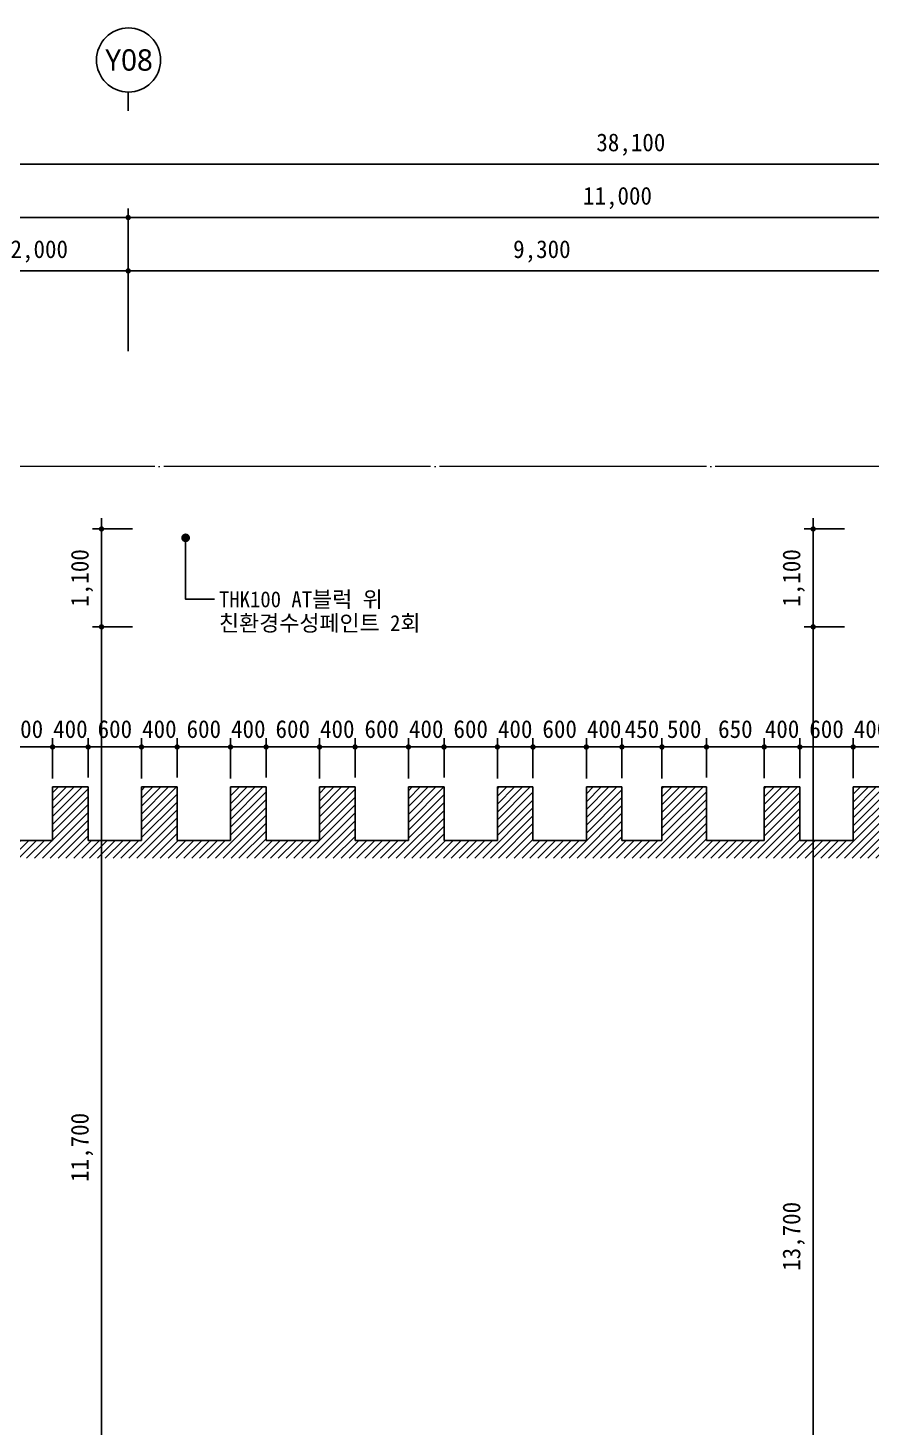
# Model space of a CAD drawing. Header units: inches. Extents: x 2004 to 150234, y 6875187 to 6994525.
# Drawn here: x 118232 to 127709, y 6978803 to 6994525 of the extents above; entities that cross this region are included whole.
import ezdxf
from ezdxf.enums import TextEntityAlignment as Align

# ---------------------------------------------------------------- set-up
doc = ezdxf.new("R2010")
doc.units = ezdxf.units.IN
doc.header["$MEASUREMENT"] = 0
doc.linetypes.add('CEN', pattern=[62, 60, -1, 0, -1])
doc.layers.get('0').update_dxf_attribs({"linetype": 'CONTINUOUS'})
for name, color, linetype, lineweight in [('A-AXIS-BUBL', 7, 'CONTINUOUS', 25), ('A-AXIS-LINE', 1, 'CEN', 15), ('A-DIMS', 7, 'CONTINUOUS', 25), ('A-MKXS-LEAD', 7, 'CONTINUOUS', 25), ('A-XXXX-SYMB', 7, 'CONTINUOUS', 25), ('A-XXXX-TXT2', 3, 'CONTINUOUS', 25)]:
    doc.layers.add(name, color=color, linetype=linetype, lineweight=lineweight)
doc.styles.add('HY울릉도L', font='H2GTRE.TTF')
doc.styles.add('돋움체', font='')
doc.styles.add('맑은고딕', font='malgun.ttf')
doc.styles.get('돋움체').set_extended_font_data('DotumChe')
doc.dimstyles.new('CDIM', dxfattribs={"dimtxt": 2, "dimasz": 0.6, "dimexe": 1, "dimexo": 1, "dimgap": 1, "dimtad": 1, "dimdec": 0, "dimrnd": 0.5, "dimzin": 0, "dimdsep": 32, "dimlunit": 6, "dimtxsty": 'HY울릉도L', "dimblk1": '_CIDOT', "dimblk2": '_CIDOT', "dimsah": 1, "dimcen": 4.5, "dimclrd": 2, "dimclre": 2, "dimclrt": 7, "dimadec": 0, "dimazin": 0, "dimtfac": 1, "dimtdec": 0, "dimtix": 1, "dimtmove": 2, "dimatfit": 1, "dimldrblk": '_CIDOT', "dimfxl": 1, "dimtolj": 1, "dimtzin": 0, "dimlwd": -1, "dimarcsym": 0})

# ---------------------------------------------------------------- blocks, each defined once
blk = doc.blocks.new('_CIDOT')
at = {"color": 0, "linetype": 'ByBlock'}
blk.add_line((2, 0), (-1, 0), dxfattribs=at)
at = {"color": 0, "linetype": 'ByBlock', "const_width": 0.5}
blk.add_lwpolyline([(-0.25, 0, 1), (0.25, 0, 1)], format="xyb", close=True, dxfattribs=at)
blk = doc.blocks.new('*D134')
at = {"layer": 'A-DIMS', "lineweight": -2, "transparency": 16777216}
for p, q in [((105959, 6990895), (105959, 6993095)), ((144059, 6990895), (144059, 6993095))]:
    blk.add_line(p, q, dxfattribs=at)
at = {"layer": 'A-DIMS', "transparency": 16777216}
blk.add_line((106019, 6992995), (143999, 6992995), dxfattribs=at)
at = {"layer": 'A-DIMS', "transparency": 16777216, "xscale": 60, "yscale": 60, "zscale": 60, "rotation": 180}
blk.add_blockref('_CIDOT', (105959, 6992995), dxfattribs=at)
at = {"layer": 'A-DIMS', "transparency": 16777216, "xscale": 60, "yscale": 60, "zscale": 60}
blk.add_blockref('_CIDOT', (144059, 6992995), dxfattribs=at)
at = {"layer": 'A-DIMS', "color": 3, "transparency": 16777216, "insert": (125009, 6993214), "char_height": 200, "attachment_point": 5, "style": '돋움체'}
blk.add_mtext('\\A1;38,100', dxfattribs=at)
blk = doc.blocks.new('*D135')
at = {"layer": 'A-DIMS', "lineweight": -2, "transparency": 16777216}
for p, q in [((119359, 6990895), (119359, 6992495)), ((130359, 6990895), (130359, 6992495))]:
    blk.add_line(p, q, dxfattribs=at)
at = {"layer": 'A-DIMS', "transparency": 16777216}
blk.add_line((119419, 6992395), (130299, 6992395), dxfattribs=at)
at = {"layer": 'A-DIMS', "transparency": 16777216, "xscale": 60, "yscale": 60, "zscale": 60, "rotation": 180}
blk.add_blockref('_CIDOT', (119359, 6992395), dxfattribs=at)
at = {"layer": 'A-DIMS', "transparency": 16777216, "xscale": 60, "yscale": 60, "zscale": 60}
blk.add_blockref('_CIDOT', (130359, 6992395), dxfattribs=at)
at = {"layer": 'A-DIMS', "color": 3, "transparency": 16777216, "insert": (124859, 6992614), "char_height": 200, "attachment_point": 5, "style": '돋움체'}
blk.add_mtext('\\A1;11,000', dxfattribs=at)
blk = doc.blocks.new('*D132')
at = {"layer": 'A-DIMS', "lineweight": -2, "transparency": 16777216}
for p, q in [((117359, 6990895), (117359, 6991895)), ((119359, 6990895), (119359, 6991895))]:
    blk.add_line(p, q, dxfattribs=at)
at = {"layer": 'A-DIMS', "transparency": 16777216}
blk.add_line((117419, 6991795), (119299, 6991795), dxfattribs=at)
at = {"layer": 'A-DIMS', "transparency": 16777216, "xscale": 60, "yscale": 60, "zscale": 60, "rotation": 180}
blk.add_blockref('_CIDOT', (117359, 6991795), dxfattribs=at)
at = {"layer": 'A-DIMS', "transparency": 16777216, "xscale": 60, "yscale": 60, "zscale": 60}
blk.add_blockref('_CIDOT', (119359, 6991795), dxfattribs=at)
at = {"layer": 'A-DIMS', "color": 3, "transparency": 16777216, "insert": (118359, 6992014), "char_height": 200, "attachment_point": 5, "style": '돋움체'}
blk.add_mtext('\\A1;2,000', dxfattribs=at)
blk = doc.blocks.new('*D133')
at = {"layer": 'A-DIMS', "lineweight": -2, "transparency": 16777216}
for p, q in [((106359, 6990895), (106359, 6992495)), ((119359, 6990895), (119359, 6992495))]:
    blk.add_line(p, q, dxfattribs=at)
at = {"layer": 'A-DIMS', "transparency": 16777216}
blk.add_line((119299, 6992395), (106419, 6992395), dxfattribs=at)
at = {"layer": 'A-DIMS', "transparency": 16777216, "xscale": 60, "yscale": 60, "zscale": 60, "rotation": 180}
blk.add_blockref('_CIDOT', (106359, 6992395), dxfattribs=at)
at = {"layer": 'A-DIMS', "transparency": 16777216, "xscale": 60, "yscale": 60, "zscale": 60}
blk.add_blockref('_CIDOT', (119359, 6992395), dxfattribs=at)
at = {"layer": 'A-DIMS', "color": 3, "transparency": 16777216, "insert": (112859, 6992614), "char_height": 200, "attachment_point": 5, "style": '돋움체'}
blk.add_mtext('\\A1;13,000', dxfattribs=at)
blk = doc.blocks.new('*D142')
at = {"layer": 'A-DIMS', "lineweight": -2, "transparency": 16777216}
for p, q in [((119359, 6990895), (119359, 6991895)), ((128659, 6990895), (128659, 6991895))]:
    blk.add_line(p, q, dxfattribs=at)
at = {"layer": 'A-DIMS', "transparency": 16777216}
blk.add_line((128599, 6991795), (119419, 6991795), dxfattribs=at)
at = {"layer": 'A-DIMS', "transparency": 16777216, "xscale": 60, "yscale": 60, "zscale": 60, "rotation": 180}
blk.add_blockref('_CIDOT', (119359, 6991795), dxfattribs=at)
at = {"layer": 'A-DIMS', "transparency": 16777216, "xscale": 60, "yscale": 60, "zscale": 60}
blk.add_blockref('_CIDOT', (128659, 6991795), dxfattribs=at)
at = {"layer": 'A-DIMS', "color": 3, "transparency": 16777216, "insert": (124009, 6992014), "char_height": 200, "attachment_point": 5, "style": '돋움체'}
blk.add_mtext('\\A1;9,300', dxfattribs=at)
blk = doc.blocks.new('*D207')
at = {"layer": 'A-DIMS', "lineweight": -2, "transparency": 16777216}
for p, q in [((119409, 6987795), (118959, 6987795)), ((119409, 6976095), (118959, 6976095))]:
    blk.add_line(p, q, dxfattribs=at)
at = {"layer": 'A-DIMS', "transparency": 16777216}
blk.add_line((119059, 6987735), (119059, 6976155), dxfattribs=at)
at = {"layer": 'A-DIMS', "transparency": 16777216, "xscale": 60, "yscale": 60, "zscale": 60}
for p, rotation in [((119059, 6987795), 90), ((119059, 6976095), 270)]:
    blk.add_blockref('_CIDOT', p, dxfattribs=dict(at, rotation=rotation))
at = {"layer": 'A-DIMS', "color": 3, "transparency": 16777216, "insert": (118840, 6981945), "char_height": 200, "attachment_point": 5, "rotation": 90, "style": '돋움체'}
blk.add_mtext('\\A1;11,700', dxfattribs=at)
blk = doc.blocks.new('*D208')
at = {"layer": 'A-DIMS', "lineweight": -2, "transparency": 16777216}
for p, q in [((119409, 6988895), (118959, 6988895)), ((119409, 6987795), (118959, 6987795))]:
    blk.add_line(p, q, dxfattribs=at)
at = {"layer": 'A-DIMS', "transparency": 16777216}
blk.add_line((119059, 6987855), (119059, 6988835), dxfattribs=at)
at = {"layer": 'A-DIMS', "transparency": 16777216, "xscale": 60, "yscale": 60, "zscale": 60}
for p, rotation in [((119059, 6988895), 90), ((119059, 6987795), 270)]:
    blk.add_blockref('_CIDOT', p, dxfattribs=dict(at, rotation=rotation))
at = {"layer": 'A-DIMS', "color": 3, "transparency": 16777216, "insert": (118840, 6988345), "char_height": 200, "attachment_point": 5, "rotation": 90, "style": '돋움체'}
blk.add_mtext('\\A1;1,100', dxfattribs=at)
blk = doc.blocks.new('*D328')
at = {"layer": 'A-DIMS', "lineweight": -2, "transparency": 16777216}
for p, q in [((126909, 6986095), (126909, 6986545)), ((127509, 6986095), (127509, 6986545))]:
    blk.add_line(p, q, dxfattribs=at)
at = {"layer": 'A-DIMS', "transparency": 16777216}
blk.add_line((126969, 6986445), (127449, 6986445), dxfattribs=at)
at = {"layer": 'A-DIMS', "transparency": 16777216, "xscale": 60, "yscale": 60, "zscale": 60, "rotation": 180}
blk.add_blockref('_CIDOT', (126909, 6986445), dxfattribs=at)
at = {"layer": 'A-DIMS', "transparency": 16777216, "xscale": 60, "yscale": 60, "zscale": 60}
blk.add_blockref('_CIDOT', (127509, 6986445), dxfattribs=at)
at = {"layer": 'A-DIMS', "color": 3, "transparency": 16777216, "insert": (127209, 6986645), "char_height": 200, "attachment_point": 5, "style": '돋움체'}
blk.add_mtext('\\A1;600', dxfattribs=at)
blk = doc.blocks.new('*D329')
at = {"layer": 'A-DIMS', "lineweight": -2, "transparency": 16777216}
for p, q in [((127509, 6986095), (127509, 6986545)), ((127909, 6986095), (127909, 6986545))]:
    blk.add_line(p, q, dxfattribs=at)
at = {"layer": 'A-DIMS', "transparency": 16777216}
for p, q in [((127449, 6986445), (127389, 6986445)), ((127909, 6986445), (127509, 6986445)), ((127969, 6986445), (128029, 6986445))]:
    blk.add_line(p, q, dxfattribs=at)
at = {"layer": 'A-DIMS', "transparency": 16777216, "xscale": 60, "yscale": 60, "zscale": 60}
blk.add_blockref('_CIDOT', (127509, 6986445), dxfattribs=at)
at = {"layer": 'A-DIMS', "transparency": 16777216, "xscale": 60, "yscale": 60, "zscale": 60, "rotation": 180}
blk.add_blockref('_CIDOT', (127909, 6986445), dxfattribs=at)
at = {"layer": 'A-DIMS', "color": 3, "transparency": 16777216, "insert": (127709, 6986645), "char_height": 200, "attachment_point": 5, "style": '돋움체'}
blk.add_mtext('\\A1;400', dxfattribs=at)
blk = doc.blocks.new('*D332')
at = {"layer": 'A-DIMS', "lineweight": -2, "transparency": 16777216}
for p, q in [((117909, 6986109), (117909, 6986545)), ((118509, 6986091), (118509, 6986545))]:
    blk.add_line(p, q, dxfattribs=at)
at = {"layer": 'A-DIMS', "transparency": 16777216}
blk.add_line((118449, 6986445), (117969, 6986445), dxfattribs=at)
at = {"layer": 'A-DIMS', "transparency": 16777216, "xscale": 60, "yscale": 60, "zscale": 60, "rotation": 180}
blk.add_blockref('_CIDOT', (117909, 6986445), dxfattribs=at)
at = {"layer": 'A-DIMS', "transparency": 16777216, "xscale": 60, "yscale": 60, "zscale": 60}
blk.add_blockref('_CIDOT', (118509, 6986445), dxfattribs=at)
at = {"layer": 'A-DIMS', "color": 3, "transparency": 16777216, "insert": (118209, 6986645), "char_height": 200, "attachment_point": 5, "style": '돋움체'}
blk.add_mtext('\\A1;600', dxfattribs=at)
blk = doc.blocks.new('*D333')
at = {"layer": 'A-DIMS', "lineweight": -2, "transparency": 16777216}
for p, q in [((118509, 6986091), (118509, 6986545)), ((118909, 6986102), (118909, 6986545))]:
    blk.add_line(p, q, dxfattribs=at)
at = {"layer": 'A-DIMS', "transparency": 16777216}
for p, q in [((118449, 6986445), (118389, 6986445)), ((118509, 6986445), (118909, 6986445)), ((118969, 6986445), (119029, 6986445))]:
    blk.add_line(p, q, dxfattribs=at)
at = {"layer": 'A-DIMS', "transparency": 16777216, "xscale": 60, "yscale": 60, "zscale": 60}
blk.add_blockref('_CIDOT', (118509, 6986445), dxfattribs=at)
at = {"layer": 'A-DIMS', "transparency": 16777216, "xscale": 60, "yscale": 60, "zscale": 60, "rotation": 180}
blk.add_blockref('_CIDOT', (118909, 6986445), dxfattribs=at)
at = {"layer": 'A-DIMS', "color": 3, "transparency": 16777216, "insert": (118709, 6986645), "char_height": 200, "attachment_point": 5, "style": '돋움체'}
blk.add_mtext('\\A1;400', dxfattribs=at)
blk = doc.blocks.new('*D334')
at = {"layer": 'A-DIMS', "lineweight": -2, "transparency": 16777216}
for p, q in [((118909, 6986109), (118909, 6986545)), ((119509, 6986091), (119509, 6986545))]:
    blk.add_line(p, q, dxfattribs=at)
at = {"layer": 'A-DIMS', "transparency": 16777216}
blk.add_line((119449, 6986445), (118969, 6986445), dxfattribs=at)
at = {"layer": 'A-DIMS', "transparency": 16777216, "xscale": 60, "yscale": 60, "zscale": 60, "rotation": 180}
blk.add_blockref('_CIDOT', (118909, 6986445), dxfattribs=at)
at = {"layer": 'A-DIMS', "transparency": 16777216, "xscale": 60, "yscale": 60, "zscale": 60}
blk.add_blockref('_CIDOT', (119509, 6986445), dxfattribs=at)
at = {"layer": 'A-DIMS', "color": 3, "transparency": 16777216, "insert": (119209, 6986645), "char_height": 200, "attachment_point": 5, "style": '돋움체'}
blk.add_mtext('\\A1;600', dxfattribs=at)
blk = doc.blocks.new('*D335')
at = {"layer": 'A-DIMS', "lineweight": -2, "transparency": 16777216}
for p, q in [((119509, 6986091), (119509, 6986545)), ((119909, 6986102), (119909, 6986545))]:
    blk.add_line(p, q, dxfattribs=at)
at = {"layer": 'A-DIMS', "transparency": 16777216}
for p, q in [((119449, 6986445), (119389, 6986445)), ((119509, 6986445), (119909, 6986445)), ((119969, 6986445), (120029, 6986445))]:
    blk.add_line(p, q, dxfattribs=at)
at = {"layer": 'A-DIMS', "transparency": 16777216, "xscale": 60, "yscale": 60, "zscale": 60}
blk.add_blockref('_CIDOT', (119509, 6986445), dxfattribs=at)
at = {"layer": 'A-DIMS', "transparency": 16777216, "xscale": 60, "yscale": 60, "zscale": 60, "rotation": 180}
blk.add_blockref('_CIDOT', (119909, 6986445), dxfattribs=at)
at = {"layer": 'A-DIMS', "color": 3, "transparency": 16777216, "insert": (119709, 6986645), "char_height": 200, "attachment_point": 5, "style": '돋움체'}
blk.add_mtext('\\A1;400', dxfattribs=at)
blk = doc.blocks.new('*D336')
at = {"layer": 'A-DIMS', "lineweight": -2, "transparency": 16777216}
for p, q in [((119909, 6986109), (119909, 6986545)), ((120509, 6986091), (120509, 6986545))]:
    blk.add_line(p, q, dxfattribs=at)
at = {"layer": 'A-DIMS', "transparency": 16777216}
blk.add_line((120449, 6986445), (119969, 6986445), dxfattribs=at)
at = {"layer": 'A-DIMS', "transparency": 16777216, "xscale": 60, "yscale": 60, "zscale": 60, "rotation": 180}
blk.add_blockref('_CIDOT', (119909, 6986445), dxfattribs=at)
at = {"layer": 'A-DIMS', "transparency": 16777216, "xscale": 60, "yscale": 60, "zscale": 60}
blk.add_blockref('_CIDOT', (120509, 6986445), dxfattribs=at)
at = {"layer": 'A-DIMS', "color": 3, "transparency": 16777216, "insert": (120209, 6986645), "char_height": 200, "attachment_point": 5, "style": '돋움체'}
blk.add_mtext('\\A1;600', dxfattribs=at)
blk = doc.blocks.new('*D337')
at = {"layer": 'A-DIMS', "lineweight": -2, "transparency": 16777216}
for p, q in [((120509, 6986091), (120509, 6986545)), ((120909, 6986102), (120909, 6986545))]:
    blk.add_line(p, q, dxfattribs=at)
at = {"layer": 'A-DIMS', "transparency": 16777216}
for p, q in [((120449, 6986445), (120389, 6986445)), ((120509, 6986445), (120909, 6986445)), ((120969, 6986445), (121029, 6986445))]:
    blk.add_line(p, q, dxfattribs=at)
at = {"layer": 'A-DIMS', "transparency": 16777216, "xscale": 60, "yscale": 60, "zscale": 60}
blk.add_blockref('_CIDOT', (120509, 6986445), dxfattribs=at)
at = {"layer": 'A-DIMS', "transparency": 16777216, "xscale": 60, "yscale": 60, "zscale": 60, "rotation": 180}
blk.add_blockref('_CIDOT', (120909, 6986445), dxfattribs=at)
at = {"layer": 'A-DIMS', "color": 3, "transparency": 16777216, "insert": (120709, 6986645), "char_height": 200, "attachment_point": 5, "style": '돋움체'}
blk.add_mtext('\\A1;400', dxfattribs=at)
blk = doc.blocks.new('*D338')
at = {"layer": 'A-DIMS', "lineweight": -2, "transparency": 16777216}
for p, q in [((120909, 6986109), (120909, 6986545)), ((121509, 6986091), (121509, 6986545))]:
    blk.add_line(p, q, dxfattribs=at)
at = {"layer": 'A-DIMS', "transparency": 16777216}
blk.add_line((121449, 6986445), (120969, 6986445), dxfattribs=at)
at = {"layer": 'A-DIMS', "transparency": 16777216, "xscale": 60, "yscale": 60, "zscale": 60, "rotation": 180}
blk.add_blockref('_CIDOT', (120909, 6986445), dxfattribs=at)
at = {"layer": 'A-DIMS', "transparency": 16777216, "xscale": 60, "yscale": 60, "zscale": 60}
blk.add_blockref('_CIDOT', (121509, 6986445), dxfattribs=at)
at = {"layer": 'A-DIMS', "color": 3, "transparency": 16777216, "insert": (121209, 6986645), "char_height": 200, "attachment_point": 5, "style": '돋움체'}
blk.add_mtext('\\A1;600', dxfattribs=at)
blk = doc.blocks.new('*D339')
at = {"layer": 'A-DIMS', "lineweight": -2, "transparency": 16777216}
for p, q in [((121509, 6986091), (121509, 6986545)), ((121909, 6986102), (121909, 6986545))]:
    blk.add_line(p, q, dxfattribs=at)
at = {"layer": 'A-DIMS', "transparency": 16777216}
for p, q in [((121449, 6986445), (121389, 6986445)), ((121509, 6986445), (121909, 6986445)), ((121969, 6986445), (122029, 6986445))]:
    blk.add_line(p, q, dxfattribs=at)
at = {"layer": 'A-DIMS', "transparency": 16777216, "xscale": 60, "yscale": 60, "zscale": 60}
blk.add_blockref('_CIDOT', (121509, 6986445), dxfattribs=at)
at = {"layer": 'A-DIMS', "transparency": 16777216, "xscale": 60, "yscale": 60, "zscale": 60, "rotation": 180}
blk.add_blockref('_CIDOT', (121909, 6986445), dxfattribs=at)
at = {"layer": 'A-DIMS', "color": 3, "transparency": 16777216, "insert": (121709, 6986645), "char_height": 200, "attachment_point": 5, "style": '돋움체'}
blk.add_mtext('\\A1;400', dxfattribs=at)
blk = doc.blocks.new('*D340')
at = {"layer": 'A-DIMS', "lineweight": -2, "transparency": 16777216}
for p, q in [((121909, 6986109), (121909, 6986545)), ((122509, 6986091), (122509, 6986545))]:
    blk.add_line(p, q, dxfattribs=at)
at = {"layer": 'A-DIMS', "transparency": 16777216}
blk.add_line((122449, 6986445), (121969, 6986445), dxfattribs=at)
at = {"layer": 'A-DIMS', "transparency": 16777216, "xscale": 60, "yscale": 60, "zscale": 60, "rotation": 180}
blk.add_blockref('_CIDOT', (121909, 6986445), dxfattribs=at)
at = {"layer": 'A-DIMS', "transparency": 16777216, "xscale": 60, "yscale": 60, "zscale": 60}
blk.add_blockref('_CIDOT', (122509, 6986445), dxfattribs=at)
at = {"layer": 'A-DIMS', "color": 3, "transparency": 16777216, "insert": (122209, 6986645), "char_height": 200, "attachment_point": 5, "style": '돋움체'}
blk.add_mtext('\\A1;600', dxfattribs=at)
blk = doc.blocks.new('*D341')
at = {"layer": 'A-DIMS', "lineweight": -2, "transparency": 16777216}
for p, q in [((122509, 6986091), (122509, 6986545)), ((122909, 6986102), (122909, 6986545))]:
    blk.add_line(p, q, dxfattribs=at)
at = {"layer": 'A-DIMS', "transparency": 16777216}
for p, q in [((122449, 6986445), (122389, 6986445)), ((122509, 6986445), (122909, 6986445)), ((122969, 6986445), (123029, 6986445))]:
    blk.add_line(p, q, dxfattribs=at)
at = {"layer": 'A-DIMS', "transparency": 16777216, "xscale": 60, "yscale": 60, "zscale": 60}
blk.add_blockref('_CIDOT', (122509, 6986445), dxfattribs=at)
at = {"layer": 'A-DIMS', "transparency": 16777216, "xscale": 60, "yscale": 60, "zscale": 60, "rotation": 180}
blk.add_blockref('_CIDOT', (122909, 6986445), dxfattribs=at)
at = {"layer": 'A-DIMS', "color": 3, "transparency": 16777216, "insert": (122709, 6986645), "char_height": 200, "attachment_point": 5, "style": '돋움체'}
blk.add_mtext('\\A1;400', dxfattribs=at)
blk = doc.blocks.new('*D342')
at = {"layer": 'A-DIMS', "lineweight": -2, "transparency": 16777216}
for p, q in [((122909, 6986109), (122909, 6986545)), ((123509, 6986091), (123509, 6986545))]:
    blk.add_line(p, q, dxfattribs=at)
at = {"layer": 'A-DIMS', "transparency": 16777216}
blk.add_line((123449, 6986445), (122969, 6986445), dxfattribs=at)
at = {"layer": 'A-DIMS', "transparency": 16777216, "xscale": 60, "yscale": 60, "zscale": 60, "rotation": 180}
blk.add_blockref('_CIDOT', (122909, 6986445), dxfattribs=at)
at = {"layer": 'A-DIMS', "transparency": 16777216, "xscale": 60, "yscale": 60, "zscale": 60}
blk.add_blockref('_CIDOT', (123509, 6986445), dxfattribs=at)
at = {"layer": 'A-DIMS', "color": 3, "transparency": 16777216, "insert": (123209, 6986645), "char_height": 200, "attachment_point": 5, "style": '돋움체'}
blk.add_mtext('\\A1;600', dxfattribs=at)
blk = doc.blocks.new('*D343')
at = {"layer": 'A-DIMS', "lineweight": -2, "transparency": 16777216}
for p, q in [((123509, 6986091), (123509, 6986545)), ((123909, 6986095), (123909, 6986545))]:
    blk.add_line(p, q, dxfattribs=at)
at = {"layer": 'A-DIMS', "transparency": 16777216}
for p, q in [((123449, 6986445), (123389, 6986445)), ((123509, 6986445), (123909, 6986445)), ((123969, 6986445), (124029, 6986445))]:
    blk.add_line(p, q, dxfattribs=at)
at = {"layer": 'A-DIMS', "transparency": 16777216, "xscale": 60, "yscale": 60, "zscale": 60}
blk.add_blockref('_CIDOT', (123509, 6986445), dxfattribs=at)
at = {"layer": 'A-DIMS', "transparency": 16777216, "xscale": 60, "yscale": 60, "zscale": 60, "rotation": 180}
blk.add_blockref('_CIDOT', (123909, 6986445), dxfattribs=at)
at = {"layer": 'A-DIMS', "color": 3, "transparency": 16777216, "insert": (123709, 6986645), "char_height": 200, "attachment_point": 5, "style": '돋움체'}
blk.add_mtext('\\A1;400', dxfattribs=at)
blk = doc.blocks.new('*D344')
at = {"layer": 'A-DIMS', "lineweight": -2, "transparency": 16777216}
for p, q in [((123909, 6986095), (123909, 6986545)), ((124509, 6986091), (124509, 6986545))]:
    blk.add_line(p, q, dxfattribs=at)
at = {"layer": 'A-DIMS', "transparency": 16777216}
blk.add_line((124449, 6986445), (123969, 6986445), dxfattribs=at)
at = {"layer": 'A-DIMS', "transparency": 16777216, "xscale": 60, "yscale": 60, "zscale": 60, "rotation": 180}
blk.add_blockref('_CIDOT', (123909, 6986445), dxfattribs=at)
at = {"layer": 'A-DIMS', "transparency": 16777216, "xscale": 60, "yscale": 60, "zscale": 60}
blk.add_blockref('_CIDOT', (124509, 6986445), dxfattribs=at)
at = {"layer": 'A-DIMS', "color": 3, "transparency": 16777216, "insert": (124209, 6986645), "char_height": 200, "attachment_point": 5, "style": '돋움체'}
blk.add_mtext('\\A1;600', dxfattribs=at)
blk = doc.blocks.new('*D345')
at = {"layer": 'A-DIMS', "lineweight": -2, "transparency": 16777216}
for p, q in [((124509, 6986091), (124509, 6986545)), ((124909, 6986095), (124909, 6986545))]:
    blk.add_line(p, q, dxfattribs=at)
at = {"layer": 'A-DIMS', "transparency": 16777216}
for p, q in [((124449, 6986445), (124389, 6986445)), ((124509, 6986445), (124909, 6986445)), ((124969, 6986445), (125029, 6986445))]:
    blk.add_line(p, q, dxfattribs=at)
at = {"layer": 'A-DIMS', "transparency": 16777216, "xscale": 60, "yscale": 60, "zscale": 60}
blk.add_blockref('_CIDOT', (124509, 6986445), dxfattribs=at)
at = {"layer": 'A-DIMS', "transparency": 16777216, "xscale": 60, "yscale": 60, "zscale": 60, "rotation": 180}
blk.add_blockref('_CIDOT', (124909, 6986445), dxfattribs=at)
at = {"layer": 'A-DIMS', "color": 3, "transparency": 16777216, "insert": (124709, 6986645), "char_height": 200, "attachment_point": 5, "style": '돋움체'}
blk.add_mtext('\\A1;400', dxfattribs=at)
blk = doc.blocks.new('*D346')
at = {"layer": 'A-DIMS', "lineweight": -2, "transparency": 16777216}
for p, q in [((124909, 6986095), (124909, 6986545)), ((125359, 6986091), (125359, 6986545))]:
    blk.add_line(p, q, dxfattribs=at)
at = {"layer": 'A-DIMS', "transparency": 16777216}
for p, q in [((124849, 6986445), (124789, 6986445)), ((125359, 6986445), (124909, 6986445)), ((125419, 6986445), (125479, 6986445))]:
    blk.add_line(p, q, dxfattribs=at)
at = {"layer": 'A-DIMS', "transparency": 16777216, "xscale": 60, "yscale": 60, "zscale": 60}
blk.add_blockref('_CIDOT', (124909, 6986445), dxfattribs=at)
at = {"layer": 'A-DIMS', "transparency": 16777216, "xscale": 60, "yscale": 60, "zscale": 60, "rotation": 180}
blk.add_blockref('_CIDOT', (125359, 6986445), dxfattribs=at)
at = {"layer": 'A-DIMS', "color": 3, "transparency": 16777216, "insert": (125134, 6986645), "char_height": 200, "attachment_point": 5, "style": '돋움체'}
blk.add_mtext('\\A1;450', dxfattribs=at)
blk = doc.blocks.new('*D347')
at = {"layer": 'A-DIMS', "lineweight": -2, "transparency": 16777216}
for p, q in [((125359, 6986091), (125359, 6986545)), ((125859, 6986102), (125859, 6986545))]:
    blk.add_line(p, q, dxfattribs=at)
at = {"layer": 'A-DIMS', "transparency": 16777216}
for p, q in [((125299, 6986445), (125239, 6986445)), ((125359, 6986445), (125859, 6986445)), ((125919, 6986445), (125979, 6986445))]:
    blk.add_line(p, q, dxfattribs=at)
at = {"layer": 'A-DIMS', "transparency": 16777216, "xscale": 60, "yscale": 60, "zscale": 60}
blk.add_blockref('_CIDOT', (125359, 6986445), dxfattribs=at)
at = {"layer": 'A-DIMS', "transparency": 16777216, "xscale": 60, "yscale": 60, "zscale": 60, "rotation": 180}
blk.add_blockref('_CIDOT', (125859, 6986445), dxfattribs=at)
at = {"layer": 'A-DIMS', "color": 3, "transparency": 16777216, "insert": (125609, 6986645), "char_height": 200, "attachment_point": 5, "style": '돋움체'}
blk.add_mtext('\\A1;500', dxfattribs=at)
blk = doc.blocks.new('*D348')
at = {"layer": 'A-DIMS', "lineweight": -2, "transparency": 16777216}
for p, q in [((125859, 6986122), (125859, 6986545)), ((126509, 6986095), (126509, 6986545))]:
    blk.add_line(p, q, dxfattribs=at)
at = {"layer": 'A-DIMS', "transparency": 16777216}
blk.add_line((125919, 6986445), (126449, 6986445), dxfattribs=at)
at = {"layer": 'A-DIMS', "transparency": 16777216, "xscale": 60, "yscale": 60, "zscale": 60, "rotation": 180}
blk.add_blockref('_CIDOT', (125859, 6986445), dxfattribs=at)
at = {"layer": 'A-DIMS', "transparency": 16777216, "xscale": 60, "yscale": 60, "zscale": 60}
blk.add_blockref('_CIDOT', (126509, 6986445), dxfattribs=at)
at = {"layer": 'A-DIMS', "color": 3, "transparency": 16777216, "insert": (126184, 6986645), "char_height": 200, "attachment_point": 5, "style": '돋움체'}
blk.add_mtext('\\A1;650', dxfattribs=at)
blk = doc.blocks.new('*D349')
at = {"layer": 'A-DIMS', "lineweight": -2, "transparency": 16777216}
for p, q in [((126509, 6986095), (126509, 6986545)), ((126909, 6986095), (126909, 6986545))]:
    blk.add_line(p, q, dxfattribs=at)
at = {"layer": 'A-DIMS', "transparency": 16777216}
for p, q in [((126449, 6986445), (126389, 6986445)), ((126909, 6986445), (126509, 6986445)), ((126969, 6986445), (127029, 6986445))]:
    blk.add_line(p, q, dxfattribs=at)
at = {"layer": 'A-DIMS', "transparency": 16777216, "xscale": 60, "yscale": 60, "zscale": 60}
blk.add_blockref('_CIDOT', (126509, 6986445), dxfattribs=at)
at = {"layer": 'A-DIMS', "transparency": 16777216, "xscale": 60, "yscale": 60, "zscale": 60, "rotation": 180}
blk.add_blockref('_CIDOT', (126909, 6986445), dxfattribs=at)
at = {"layer": 'A-DIMS', "color": 3, "transparency": 16777216, "insert": (126709, 6986645), "char_height": 200, "attachment_point": 5, "style": '돋움체'}
blk.add_mtext('\\A1;400', dxfattribs=at)
blk = doc.blocks.new('*D350')
at = {"layer": 'A-DIMS', "lineweight": -2, "transparency": 16777216}
for p, q in [((127409, 6987795), (126959, 6987795)), ((127409, 6974095), (126959, 6974095))]:
    blk.add_line(p, q, dxfattribs=at)
at = {"layer": 'A-DIMS', "transparency": 16777216}
blk.add_line((127059, 6987735), (127059, 6974155), dxfattribs=at)
at = {"layer": 'A-DIMS', "transparency": 16777216, "xscale": 60, "yscale": 60, "zscale": 60}
for p, rotation in [((127059, 6987795), 90), ((127059, 6974095), 270)]:
    blk.add_blockref('_CIDOT', p, dxfattribs=dict(at, rotation=rotation))
at = {"layer": 'A-DIMS', "color": 3, "transparency": 16777216, "insert": (126840, 6980945), "char_height": 200, "attachment_point": 5, "rotation": 90, "style": '돋움체'}
blk.add_mtext('\\A1;13,700', dxfattribs=at)
blk = doc.blocks.new('*D351')
at = {"layer": 'A-DIMS', "lineweight": -2, "transparency": 16777216}
for p, q in [((127409, 6988895), (126959, 6988895)), ((127409, 6987795), (126959, 6987795))]:
    blk.add_line(p, q, dxfattribs=at)
at = {"layer": 'A-DIMS', "transparency": 16777216}
blk.add_line((127059, 6987855), (127059, 6988835), dxfattribs=at)
at = {"layer": 'A-DIMS', "transparency": 16777216, "xscale": 60, "yscale": 60, "zscale": 60}
for p, rotation in [((127059, 6988895), 90), ((127059, 6987795), 270)]:
    blk.add_blockref('_CIDOT', p, dxfattribs=dict(at, rotation=rotation))
at = {"layer": 'A-DIMS', "color": 3, "transparency": 16777216, "insert": (126840, 6988345), "char_height": 200, "attachment_point": 5, "rotation": 90, "style": '돋움체'}
blk.add_mtext('\\A1;1,100', dxfattribs=at)

msp = doc.modelspace()

# ---------------------------------------------------------------- hatches: boundary and pattern name
at = {"layer": 'A-XXXX-SYMB'}
h = msp.add_hatch(dxfattribs=at)
h.set_pattern_fill('ANSI31', color=8, scale=500)
h.set_pattern_definition([(45, (0, 6960758.12), (-44.194174, 44.194174), [])])
h.paths.add_polyline_path([(115159, 6985195.3), (115159, 6985395.3), (115359, 6985395.3), (115359, 6985995.3), (115859, 6985995.3), (115859, 6985395.3), (116509, 6985395.3), (116509, 6985995.3), (116909, 6985995.3), (116909, 6985395.3), (117509, 6985395.3), (117509, 6985995.3), (117909, 6985995.3), (117909, 6985395.3), (118509, 6985395.3), (118509, 6985995.3), (118909, 6985995.3), (118909, 6985395.3), (119509, 6985395.3), (119509, 6985995.3), (119909, 6985995.3), (119909, 6985395.3), (120509, 6985395.3), (120509, 6985995.3), (120909, 6985995.3), (120909, 6985395.3), (121509, 6985395.3), (121509, 6985995.3), (121909, 6985995.3), (121909, 6985395.3), (122509, 6985395.3), (122509, 6985995.3), (122909, 6985995.3), (122909, 6985395.3), (123509, 6985395.3), (123509, 6985995.3), (123909, 6985995.3), (123909, 6985395.3), (124509, 6985395.3), (124509, 6985995.3), (124909, 6985995.3), (124909, 6985395.3), (125359, 6985395.3), (125359, 6985995.3), (125859, 6985995.3), (125859, 6985395.3), (126509, 6985395.3), (126509, 6985995.3), (126909, 6985995.3), (126909, 6985395.3), (127509, 6985395.3), (127509, 6985995.3), (127909, 6985995.3), (127909, 6985395.3), (128509, 6985395.3), (128509, 6985995.3), (128909, 6985995.3), (128909, 6985395.3), (129509, 6985395.3), (129509, 6985995.3), (129909, 6985995.3), (129909, 6985395.3), (130509, 6985395.3), (130509, 6985995.3), (130909, 6985995.3), (130909, 6985395.3), (131509, 6985395.3), (131509, 6985995.3), (131909, 6985995.3), (131909, 6985395.3), (132509, 6985395.3), (132509, 6985995.3), (132909, 6985995.3), (132909, 6985395.3), (133509, 6985395.3), (133509, 6985995.3), (133909, 6985995.3), (133909, 6985395.3), (134509, 6985395.3), (134509, 6985995.3), (134909, 6985995.3), (134909, 6985395.3), (135509, 6985395.3), (135509, 6985995.3), (135909, 6985995.3), (135909, 6985395.3), (136509, 6985395.3), (136509, 6985995.3), (136909, 6985995.3), (136909, 6985395.3), (137509, 6985395.3), (137509, 6985995.3), (137909, 6985995.3), (137909, 6985395.3), (138509, 6985395.3), (138509, 6985995.3), (138909, 6985995.3), (138909, 6985395.3), (139559, 6985395.3), (139559, 6985995.3), (140059, 6985995.3), (140059, 6985395.3), (140259, 6985395.3), (140259, 6985195.3)])

# ---------------------------------------------------------------- linework, layer by layer
msp.add_lwpolyline([(120330.2, 6988104.9), (120004.5, 6988104.9), (120004.5, 6988795.3)])
at = {"layer": 'A-AXIS-BUBL', "ltscale": 0.2}
msp.add_line((119359, 6993595.3), (119359, 6993805.3), dxfattribs=at)
msp.add_circle((119362.5, 6994165.3), 360, dxfattribs=at)
at = {"layer": 'A-AXIS-LINE', "ltscale": 50}
msp.add_line((144459, 6989595.3), (105559, 6989595.3), dxfattribs=at)
at = {"layer": 'A-MKXS-LEAD', "const_width": 48}
msp.add_lwpolyline([(119979.6, 6988792.8, -1), (120029.4, 6988797.8, -1)], format="xyb", close=True, dxfattribs=at)
at = {"layer": 'A-XXXX-SYMB'}
for points in [[(118509, 6985395.3), (118509, 6985995.3)], [(118909, 6985995.3), (118509, 6985995.3)], [(118909, 6985995.3), (118909, 6985395.3)], [(119509, 6985395.3), (119509, 6985995.3)], [(119909, 6985995.3), (119509, 6985995.3)], [(119909, 6985995.3), (119909, 6985395.3)], [(120509, 6985395.3), (120509, 6985995.3)], [(120909, 6985995.3), (120509, 6985995.3)], [(120909, 6985995.3), (120909, 6985395.3)], [(121509, 6985395.3), (121509, 6985995.3)], [(121909, 6985995.3), (121509, 6985995.3)], [(121909, 6985995.3), (121909, 6985395.3)], [(122509, 6985395.3), (122509, 6985995.3)], [(122909, 6985995.3), (122509, 6985995.3)], [(122909, 6985995.3), (122909, 6985395.3)], [(123509, 6985395.3), (123509, 6985995.3)], [(123909, 6985995.3), (123509, 6985995.3)], [(123909, 6985995.3), (123909, 6985395.3)], [(124509, 6985395.3), (124509, 6985995.3)], [(124909, 6985995.3), (124509, 6985995.3)], [(124909, 6985995.3), (124909, 6985395.3)], [(125359, 6985995.3), (125359, 6985395.3)], [(125859, 6985995.3), (125359, 6985995.3)], [(125859, 6985395.3), (125859, 6985995.3)], [(126509, 6985395.3), (126509, 6985995.3)], [(126909, 6985995.3), (126509, 6985995.3)], [(126909, 6985995.3), (126909, 6985395.3)], [(127509, 6985395.3), (127509, 6985995.3)], [(127909, 6985995.3), (127509, 6985995.3)], [(118509, 6985395.3), (117909, 6985395.3)], [(119509, 6985395.3), (118909, 6985395.3)], [(120509, 6985395.3), (119909, 6985395.3)], [(121509, 6985395.3), (120909, 6985395.3)], [(122509, 6985395.3), (121909, 6985395.3)], [(123509, 6985395.3), (122909, 6985395.3)], [(124509, 6985395.3), (123909, 6985395.3)], [(125359, 6985395.3), (124909, 6985395.3)], [(126509, 6985395.3), (125859, 6985395.3)], [(127509, 6985395.3), (126909, 6985395.3)]]:
    msp.add_lwpolyline(points, dxfattribs=at)

# ---------------------------------------------------------------- texts
at = {"layer": 'A-XXXX-TXT2', "ltscale": 0.2, "style": '맑은고딕'}
msp.add_text('Y08', height=240, dxfattribs=at).set_placement((119369.2, 6994165.5), align=Align.MIDDLE_CENTER)
at = {"layer": 'A-XXXX-TXT2', "style": '돋움체'}
for s, p in [('THK100 AT블럭 위', (120379.1, 6988104.9)), ('친환경수성페인트 2회', (120379.1, 6987837.4))]:
    msp.add_text(s, height=180, dxfattribs=at).set_placement(p, align=Align.MIDDLE_LEFT)

# ---------------------------------------------------------------- dimensions: what is measured, and where the dimension line sits
at = {"layer": 'A-DIMS'}
for base, p1, p2, picture, middle in [((144059, 6992995.3), (105959, 6990795.3), (144059, 6990795.3), '*D134', (125009, 6993214.3)), ((130359, 6992395.3), (119359, 6990795.3), (130359, 6990795.3), '*D135', (124859, 6992614.3)), ((118909, 6986445.3), (118509, 6985991.3), (118909, 6986002), '*D333', (118709, 6986645.4)), ((119909, 6986445.3), (119509, 6985991.3), (119909, 6986002), '*D335', (119709, 6986645.4)), ((120909, 6986445.3), (120509, 6985991.3), (120909, 6986002), '*D337', (120709, 6986645.4)), ((121909, 6986445.3), (121509, 6985991.3), (121909, 6986002), '*D339', (121709, 6986645.4)), ((122909, 6986445.3), (122509, 6985991.3), (122909, 6986002), '*D341', (122709, 6986645.4)), ((123909, 6986445.3), (123509, 6985991.3), (123909, 6985995.3), '*D343', (123709, 6986645.4)), ((124909, 6986445.3), (124509, 6985991.3), (124909, 6985995.3), '*D345', (124709, 6986645.4)), ((125859, 6986445.3), (125359, 6985991.3), (125859, 6986002), '*D347', (125609, 6986645.4)), ((126509, 6986445.3), (125859, 6986022.1), (126509, 6985995.3), '*D348', (126184, 6986645.4)), ((127509, 6986445.3), (126909, 6985995.3), (127509, 6985995.3), '*D328', (127209, 6986645.4))]:
    dim = msp.add_linear_dim(base=base, p1=p1, p2=p2, dimstyle='CDIM', override={"dimscale": 100, "dimtxsty": '돋움체', "dimclrd": 256, "dimclre": 256, "dimclrt": 3}, dxfattribs=at)
    dim.commit()
    dim.dimension.update_dxf_attribs({"geometry": picture, "text_midpoint": middle})
for base, p1, p2, angle, picture, middle in [((106359, 6992395.3), (119359, 6990795.3), (106359, 6990795.3), 180, '*D133', (112859, 6992614.3)), ((119359, 6991795.3), (117359, 6990795.3), (119359, 6990795.3), 180, '*D132', (118359, 6992014.3)), ((119359, 6991795.3), (128659, 6990795.3), (119359, 6990795.3), 180, '*D142', (124009, 6992014.3)), ((119059, 6988895.3), (119509, 6987795.3), (119509, 6988895.3), 90, '*D208', (118840, 6988345.3)), ((127059, 6988895.3), (127509, 6987795.3), (127509, 6988895.3), 90, '*D351', (126840, 6988345.3)), ((119059, 6976095.3), (119509, 6987795.3), (119509, 6976095.3), 270, '*D207', (118840, 6981945.3)), ((127059, 6974095.3), (127509, 6987795.3), (127509, 6974095.3), 270, '*D350', (126840, 6980945.3)), ((117909, 6986445.3), (118509, 6985991.3), (117909, 6986008.7), 180, '*D332', (118209, 6986645.4)), ((118909, 6986445.3), (119509, 6985991.3), (118909, 6986008.7), 180, '*D334', (119209, 6986645.4)), ((119909, 6986445.3), (120509, 6985991.3), (119909, 6986008.7), 180, '*D336', (120209, 6986645.4)), ((120909, 6986445.3), (121509, 6985991.3), (120909, 6986008.7), 180, '*D338', (121209, 6986645.4)), ((121909, 6986445.3), (122509, 6985991.3), (121909, 6986008.7), 180, '*D340', (122209, 6986645.4)), ((122909, 6986445.3), (123509, 6985991.3), (122909, 6986008.7), 180, '*D342', (123209, 6986645.4)), ((123909, 6986445.3), (124509, 6985991.3), (123909, 6985995.3), 180, '*D344', (124209, 6986645.4)), ((124909, 6986445.3), (125359, 6985991.3), (124909, 6985995.3), 180, '*D346', (125134, 6986645.4)), ((126509, 6986445.3), (126909, 6985995.3), (126509, 6985995.3), 180, '*D349', (126709, 6986645.4)), ((127509, 6986445.3), (127909, 6985995.3), (127509, 6985995.3), 180, '*D329', (127709, 6986645.4))]:
    dim = msp.add_linear_dim(base=base, p1=p1, p2=p2, angle=angle, dimstyle='CDIM', override={"dimscale": 100, "dimtxsty": '돋움체', "dimclrd": 256, "dimclre": 256, "dimclrt": 3}, dxfattribs=at)
    dim.commit()
    dim.dimension.update_dxf_attribs({"geometry": picture, "text_midpoint": middle})

doc.saveas('drawing.dxf')
